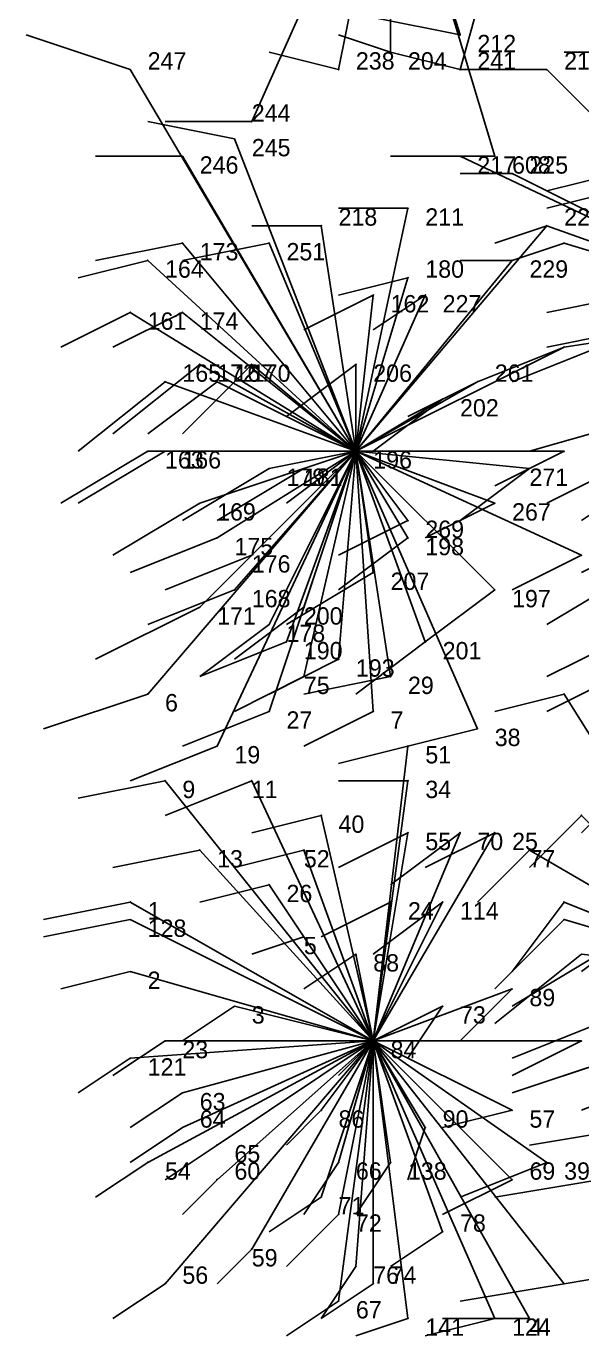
# Model space of a CAD drawing. Extents: x 13.668 to 13.876, y -34.05 to -33.931.
# Drawn here: x 13.668 to 13.7, y -34.047 to -33.9715 of the extents above; entities that cross this region are included whole.
import ezdxf

# ---------------------------------------------------------------- set-up
doc = ezdxf.new("R2010")
doc.units = 0
for name, color, linetype in [('Facilities', 3, 'CONTINUOUS'), ('Facilities_lines', 3, 'CONTINUOUS'), ('Normals', 1, 'CONTINUOUS'), ('Source_points', 5, 'CONTINUOUS'), ('Text', 3, 'CONTINUOUS')]:
    doc.layers.add(name, color=color, linetype=linetype)

msp = doc.modelspace()

# ---------------------------------------------------------------- linework, layer by layer
at = {"layer": 'Facilities', "color": 3}
for p in [(13.687, -33.996, -1.219), (13.688, -34.03, -1.22)]:
    msp.add_point(p, dxfattribs=at)
at = {"layer": 'Facilities_lines', "color": 3}
for p, q in [((13.702, -33.942, -1.219), (13.693, -33.974, -1.22)), ((13.689, -33.959, -1.219), (13.681, -33.977, -1.219)), ((13.689, -33.959, -1.219), (13.686, -33.974, -1.219)), ((13.689, -33.959, -1.219), (13.689, -33.973, -1.218)), ((13.689, -33.959, -1.219), (13.693, -33.972, -1.218)), ((13.689, -33.959, -1.219), (13.695, -33.979, -1.217)), ((13.687, -33.996, -1.219), (13.674, -33.974, -1.218)), ((13.712, -33.988, -1.218), (13.698, -33.974, -1.219)), ((13.687, -33.996, -1.219), (13.68, -33.978, -1.219)), ((13.687, -33.996, -1.219), (13.677, -33.979, -1.219)), ((13.712, -33.988, -1.218), (13.693, -33.979, -1.219)), ((13.712, -33.988, -1.218), (13.696, -33.98, -1.219)), ((13.687, -33.996, -1.219), (13.69, -33.982, -1.218)), ((13.687, -33.996, -1.219), (13.685, -33.983, -1.219)), ((13.687, -33.996, -1.219), (13.698, -33.983, -1.218)), ((13.712, -33.988, -1.218), (13.698, -33.983, -1.219)), ((13.687, -33.996, -1.219), (13.677, -33.984, -1.22)), ((13.687, -33.996, -1.219), (13.682, -33.984, -1.219)), ((13.712, -33.988, -1.218), (13.699, -33.984, -1.219)), ((13.687, -33.996, -1.219), (13.675, -33.985, -1.22)), ((13.687, -33.996, -1.219), (13.696, -33.985, -1.218)), ((13.687, -33.996, -1.219), (13.69, -33.986, -1.22)), ((13.687, -33.996, -1.219), (13.688, -33.987, -1.219)), ((13.687, -33.996, -1.219), (13.691, -33.987, -1.218)), ((13.687, -33.996, -1.219), (13.674, -33.988, -1.219)), ((13.687, -33.996, -1.219), (13.677, -33.988, -1.22)), ((13.712, -33.988, -1.218), (13.699, -33.99, -1.219)), ((13.687, -33.996, -1.219), (13.699, -33.99, -1.218)), ((13.687, -33.996, -1.219), (13.678, -33.991, -1.22)), ((13.687, -33.996, -1.219), (13.681, -33.991, -1.219)), ((13.687, -33.996, -1.219), (13.687, -33.991, -1.218)), ((13.687, -33.996, -1.219), (13.676, -33.992, -1.22)), ((13.687, -33.996, -1.219), (13.679, -33.992, -1.219)), ((13.687, -33.996, -1.219), (13.694, -33.992, -1.218)), ((13.687, -33.996, -1.219), (13.692, -33.993, -1.219)), ((13.687, -33.996, -1.219), (13.675, -34.01, -1.22)), ((13.687, -33.996, -1.219), (13.675, -33.996, -1.219)), ((13.687, -33.996, -1.219), (13.676, -33.996, -1.22)), ((13.687, -33.996, -1.219), (13.678, -33.999, -1.22)), ((13.687, -33.996, -1.219), (13.678, -34.005, -1.22)), ((13.687, -33.996, -1.219), (13.679, -34.013, -1.221)), ((13.687, -33.996, -1.219), (13.679, -34.001, -1.219)), ((13.687, -33.996, -1.219), (13.68, -34.004, -1.22)), ((13.687, -33.996, -1.219), (13.681, -34.002, -1.221)), ((13.687, -33.996, -1.219), (13.682, -34.011, -1.22)), ((13.687, -33.996, -1.219), (13.682, -34.006, -1.219)), ((13.687, -33.996, -1.219), (13.682, -33.997, -1.219)), ((13.687, -33.996, -1.219), (13.683, -34.007, -1.22)), ((13.687, -33.996, -1.219), (13.684, -34.009, -1.22)), ((13.687, -33.996, -1.219), (13.684, -33.997, -1.219)), ((13.687, -33.996, -1.219), (13.684, -34.005, -1.219)), ((13.687, -33.996, -1.219), (13.686, -34.008, -1.22)), ((13.687, -33.996, -1.219), (13.694, -34.012, -1.219)), ((13.687, -33.996, -1.219), (13.688, -34.011, -1.218)), ((13.687, -33.996, -1.219), (13.689, -34.009, -1.22)), ((13.687, -33.996, -1.219), (13.695, -34.004, -1.219)), ((13.687, -33.996, -1.219), (13.69, -34.001, -1.221)), ((13.687, -33.996, -1.219), (13.691, -34.007, -1.219)), ((13.687, -33.996, -1.219), (13.688, -34.003, -1.219)), ((13.687, -33.996, -1.219), (13.695, -33.999, -1.219)), ((13.687, -33.996, -1.219), (13.7, -34.002, -1.219)), ((13.687, -33.996, -1.219), (13.69, -34, -1.219)), ((13.687, -33.996, -1.219), (13.699, -33.996, -1.219)), ((13.687, -33.996, -1.219), (13.697, -33.997, -1.219)), ((13.709, -34.026, -1.219), (13.699, -34.01, -1.219)), ((13.688, -34.03, -1.22), (13.69, -34.013, -1.22)), ((13.688, -34.03, -1.22), (13.676, -34.015, -1.22)), ((13.688, -34.03, -1.22), (13.681, -34.015, -1.219)), ((13.688, -34.03, -1.22), (13.69, -34.015, -1.219)), ((13.688, -34.03, -1.22), (13.685, -34.017, -1.22)), ((13.709, -34.026, -1.219), (13.7, -34.017, -1.219)), ((13.688, -34.03, -1.22), (13.695, -34.018, -1.22)), ((13.688, -34.03, -1.22), (13.69, -34.018, -1.219)), ((13.688, -34.03, -1.22), (13.693, -34.018, -1.22)), ((13.688, -34.03, -1.22), (13.678, -34.019, -1.221)), ((13.688, -34.03, -1.22), (13.684, -34.019, -1.219)), ((13.709, -34.026, -1.219), (13.697, -34.019, -1.22)), ((13.688, -34.03, -1.22), (13.682, -34.021, -1.219)), ((13.688, -34.03, -1.22), (13.674, -34.022, -1.221)), ((13.688, -34.03, -1.22), (13.689, -34.022, -1.22)), ((13.688, -34.03, -1.22), (13.692, -34.022, -1.219)), ((13.709, -34.026, -1.219), (13.699, -34.022, -1.22)), ((13.688, -34.03, -1.22), (13.674, -34.023, -1.221)), ((13.709, -34.026, -1.219), (13.699, -34.023, -1.22)), ((13.688, -34.03, -1.22), (13.684, -34.024, -1.22)), ((13.688, -34.03, -1.22), (13.687, -34.025, -1.219)), ((13.709, -34.026, -1.219), (13.7, -34.025, -1.22)), ((13.688, -34.03, -1.22), (13.674, -34.026, -1.221)), ((13.688, -34.03, -1.22), (13.696, -34.027, -1.219)), ((13.688, -34.03, -1.22), (13.68, -34.028, -1.22)), ((13.688, -34.03, -1.22), (13.692, -34.028, -1.219)), ((13.688, -34.03, -1.22), (13.674, -34.031, -1.22)), ((13.688, -34.03, -1.22), (13.675, -34.037, -1.22)), ((13.688, -34.03, -1.22), (13.676, -34.03, -1.22)), ((13.688, -34.03, -1.22), (13.676, -34.044, -1.22)), ((13.688, -34.03, -1.22), (13.677, -34.033, -1.221)), ((13.688, -34.03, -1.22), (13.677, -34.035, -1.22)), ((13.688, -34.03, -1.22), (13.679, -34.038, -1.22)), ((13.688, -34.03, -1.22), (13.679, -34.036, -1.219)), ((13.688, -34.03, -1.22), (13.681, -34.042, -1.22)), ((13.688, -34.03, -1.22), (13.685, -34.039, -1.22)), ((13.688, -34.03, -1.22), (13.685, -34.034, -1.219)), ((13.688, -34.03, -1.22), (13.686, -34.037, -1.221)), ((13.688, -34.03, -1.22), (13.686, -34.045, -1.22)), ((13.688, -34.03, -1.22), (13.686, -34.04, -1.221)), ((13.688, -34.03, -1.22), (13.687, -34.043, -1.221)), ((13.688, -34.03, -1.22), (13.697, -34.046, -1.22)), ((13.688, -34.03, -1.22), (13.698, -34.037, -1.22)), ((13.688, -34.03, -1.22), (13.696, -34.034, -1.22)), ((13.688, -34.03, -1.22), (13.696, -34.038, -1.221)), ((13.688, -34.03, -1.22), (13.688, -34.044, -1.22)), ((13.688, -34.03, -1.22), (13.692, -34.041, -1.22)), ((13.688, -34.03, -1.22), (13.691, -34.035, -1.22)), ((13.688, -34.03, -1.22), (13.7, -34.03, -1.22)), ((13.688, -34.03, -1.22), (13.695, -34.046, -1.22)), ((13.688, -34.03, -1.22), (13.689, -34.037, -1.22)), ((13.688, -34.03, -1.22), (13.699, -34.044, -1.22)), ((13.688, -34.03, -1.22), (13.69, -34.046, -1.221))]:
    msp.add_line(p, q, dxfattribs=at)
at = {"layer": 'Normals', "color": 1}
for p, q in [((13.693, -33.972, -1.218), (13.688, -33.971, -1.118)), ((13.674, -33.974, -1.218), (13.668, -33.972, -1.118)), ((13.689, -33.973, -1.218), (13.686, -33.972, -1.118)), ((13.686, -33.974, -1.219), (13.682, -33.973, -1.119)), ((13.693, -33.974, -1.22), (13.689, -33.973, -1.12)), ((13.702, -33.973, -1.218), (13.699, -33.973, -1.118)), ((13.698, -33.974, -1.219), (13.693, -33.974, -1.119)), ((13.68, -33.978, -1.219), (13.675, -33.977, -1.119)), ((13.681, -33.977, -1.219), (13.676, -33.977, -1.119)), ((13.677, -33.979, -1.219), (13.672, -33.979, -1.119)), ((13.693, -33.979, -1.219), (13.689, -33.979, -1.119)), ((13.695, -33.979, -1.217), (13.692, -33.979, -1.117)), ((13.696, -33.98, -1.219), (13.693, -33.98, -1.119)), ((13.702, -33.98, -1.22), (13.698, -33.981, -1.12)), ((13.702, -33.981, -1.218), (13.698, -33.982, -1.118)), ((13.69, -33.982, -1.218), (13.686, -33.982, -1.118)), ((13.685, -33.983, -1.219), (13.681, -33.983, -1.119)), ((13.698, -33.983, -1.218), (13.695, -33.984, -1.118)), ((13.698, -33.983, -1.219), (13.695, -33.984, -1.119)), ((13.677, -33.984, -1.22), (13.672, -33.985, -1.12)), ((13.682, -33.984, -1.219), (13.677, -33.985, -1.119)), ((13.699, -33.984, -1.219), (13.696, -33.985, -1.119)), ((13.675, -33.985, -1.22), (13.671, -33.986, -1.12)), ((13.696, -33.985, -1.218), (13.693, -33.985, -1.118)), ((13.69, -33.986, -1.22), (13.686, -33.987, -1.12)), ((13.688, -33.987, -1.219), (13.684, -33.989, -1.119)), ((13.691, -33.987, -1.218), (13.688, -33.989, -1.118)), ((13.703, -33.987, -1.218), (13.698, -33.988, -1.118)), ((13.674, -33.988, -1.219), (13.67, -33.99, -1.119)), ((13.677, -33.988, -1.22), (13.673, -33.99, -1.12)), ((13.703, -33.989, -1.219), (13.698, -33.99, -1.119)), ((13.699, -33.99, -1.218), (13.694, -33.992, -1.118)), ((13.699, -33.99, -1.219), (13.694, -33.992, -1.119)), ((13.701, -33.99, -1.218), (13.696, -33.992, -1.118)), ((13.678, -33.991, -1.22), (13.673, -33.995, -1.12)), ((13.681, -33.991, -1.219), (13.677, -33.995, -1.119)), ((13.687, -33.991, -1.218), (13.683, -33.994, -1.118)), ((13.676, -33.992, -1.22), (13.671, -33.996, -1.12)), ((13.679, -33.992, -1.219), (13.675, -33.995, -1.119)), ((13.694, -33.992, -1.218), (13.69, -33.994, -1.118)), ((13.692, -33.993, -1.219), (13.688, -33.996, -1.119)), ((13.704, -33.994, -1.218), (13.697, -33.996, -1.118)), ((13.675, -33.996, -1.219), (13.67, -33.999, -1.119)), ((13.676, -33.996, -1.22), (13.671, -33.999, -1.12)), ((13.687, -33.996, -1.219), (13.683, -33.999, -1.119)), ((13.699, -33.996, -1.219), (13.695, -33.998, -1.119)), ((13.704, -33.996, -1.22), (13.698, -33.999, -1.12)), ((13.706, -33.996, -1.219), (13.7, -34, -1.119)), ((13.682, -33.997, -1.219), (13.677, -34, -1.119)), ((13.684, -33.997, -1.219), (13.679, -34, -1.119)), ((13.697, -33.997, -1.219), (13.693, -34, -1.119)), ((13.678, -33.999, -1.22), (13.673, -34.002, -1.12)), ((13.695, -33.999, -1.219), (13.691, -34.001, -1.119)), ((13.69, -34, -1.219), (13.686, -34.002, -1.119)), ((13.706, -34, -1.219), (13.7, -34.003, -1.119)), ((13.679, -34.001, -1.219), (13.674, -34.003, -1.119)), ((13.69, -34.001, -1.221), (13.686, -34.004, -1.121)), ((13.681, -34.002, -1.221), (13.676, -34.004, -1.121)), ((13.7, -34.002, -1.219), (13.696, -34.004, -1.119)), ((13.688, -34.003, -1.219), (13.683, -34.006, -1.119)), ((13.703, -34.003, -1.218), (13.698, -34.006, -1.118)), ((13.68, -34.004, -1.22), (13.675, -34.006, -1.12)), ((13.695, -34.004, -1.219), (13.691, -34.007, -1.119)), ((13.678, -34.005, -1.22), (13.672, -34.008, -1.12)), ((13.684, -34.005, -1.219), (13.68, -34.008, -1.119)), ((13.682, -34.006, -1.219), (13.678, -34.009, -1.119)), ((13.704, -34.006, -1.218), (13.698, -34.009, -1.118)), ((13.683, -34.007, -1.22), (13.678, -34.009, -1.12)), ((13.691, -34.007, -1.219), (13.687, -34.01, -1.119)), ((13.686, -34.008, -1.22), (13.682, -34.01, -1.12)), ((13.704, -34.008, -1.219), (13.698, -34.011, -1.119)), ((13.684, -34.009, -1.22), (13.68, -34.011, -1.12)), ((13.689, -34.009, -1.22), (13.684, -34.01, -1.12)), ((13.675, -34.01, -1.22), (13.669, -34.012, -1.12)), ((13.699, -34.01, -1.219), (13.695, -34.011, -1.119)), ((13.682, -34.011, -1.22), (13.677, -34.013, -1.12)), ((13.688, -34.011, -1.218), (13.684, -34.013, -1.118)), ((13.694, -34.012, -1.219), (13.69, -34.013, -1.119)), ((13.679, -34.013, -1.221), (13.674, -34.015, -1.121)), ((13.69, -34.013, -1.22), (13.686, -34.014, -1.12)), ((13.676, -34.015, -1.22), (13.671, -34.016, -1.12)), ((13.681, -34.015, -1.219), (13.676, -34.017, -1.119)), ((13.69, -34.015, -1.219), (13.686, -34.015, -1.119)), ((13.703, -34.015, -1.219), (13.7, -34.018, -1.119)), ((13.685, -34.017, -1.22), (13.681, -34.018, -1.12)), ((13.7, -34.017, -1.219), (13.697, -34.02, -1.119)), ((13.69, -34.018, -1.219), (13.686, -34.02, -1.119)), ((13.693, -34.018, -1.22), (13.689, -34.021, -1.12)), ((13.695, -34.018, -1.22), (13.691, -34.02, -1.12)), ((13.678, -34.019, -1.221), (13.673, -34.02, -1.121)), ((13.684, -34.019, -1.219), (13.68, -34.02, -1.119)), ((13.697, -34.019, -1.22), (13.694, -34.022, -1.12)), ((13.682, -34.021, -1.219), (13.678, -34.022, -1.119)), ((13.674, -34.022, -1.221), (13.669, -34.023, -1.121)), ((13.689, -34.022, -1.22), (13.685, -34.024, -1.12)), ((13.692, -34.022, -1.219), (13.688, -34.025, -1.119)), ((13.699, -34.022, -1.22), (13.696, -34.026, -1.12)), ((13.674, -34.023, -1.221), (13.669, -34.024, -1.121)), ((13.699, -34.023, -1.22), (13.695, -34.027, -1.12)), ((13.704, -34.023, -1.219), (13.7, -34.026, -1.119)), ((13.684, -34.024, -1.22), (13.681, -34.025, -1.12)), ((13.687, -34.025, -1.219), (13.684, -34.027, -1.119)), ((13.7, -34.025, -1.22), (13.695, -34.029, -1.12)), ((13.701, -34.025, -1.218), (13.696, -34.028, -1.118)), ((13.674, -34.026, -1.221), (13.67, -34.027, -1.121)), ((13.696, -34.027, -1.219), (13.693, -34.03, -1.119)), ((13.68, -34.028, -1.22), (13.677, -34.03, -1.12)), ((13.692, -34.028, -1.219), (13.69, -34.031, -1.119)), ((13.701, -34.029, -1.22), (13.696, -34.031, -1.12)), ((13.676, -34.03, -1.22), (13.673, -34.032, -1.12)), ((13.688, -34.03, -1.22), (13.686, -34.032, -1.12)), ((13.7, -34.03, -1.22), (13.696, -34.032, -1.12)), ((13.705, -34.03, -1.219), (13.699, -34.032, -1.119)), ((13.674, -34.031, -1.22), (13.671, -34.033, -1.12)), ((13.702, -34.031, -1.22), (13.696, -34.033, -1.12)), ((13.705, -34.032, -1.22), (13.7, -34.034, -1.12)), ((13.677, -34.033, -1.221), (13.674, -34.035, -1.121)), ((13.685, -34.034, -1.219), (13.683, -34.036, -1.119)), ((13.696, -34.034, -1.22), (13.692, -34.035, -1.12)), ((13.677, -34.035, -1.22), (13.674, -34.037, -1.12)), ((13.691, -34.035, -1.22), (13.69, -34.038, -1.12)), ((13.703, -34.035, -1.22), (13.697, -34.036, -1.12)), ((13.679, -34.036, -1.219), (13.676, -34.038, -1.119)), ((13.675, -34.037, -1.22), (13.672, -34.039, -1.12)), ((13.686, -34.037, -1.221), (13.684, -34.04, -1.121)), ((13.689, -34.037, -1.22), (13.687, -34.04, -1.12)), ((13.698, -34.037, -1.22), (13.693, -34.039, -1.12)), ((13.679, -34.038, -1.22), (13.677, -34.04, -1.12)), ((13.696, -34.038, -1.221), (13.692, -34.04, -1.121)), ((13.701, -34.038, -1.219), (13.695, -34.039, -1.119)), ((13.685, -34.039, -1.22), (13.682, -34.041, -1.12)), ((13.686, -34.04, -1.221), (13.683, -34.043, -1.121)), ((13.692, -34.041, -1.22), (13.689, -34.043, -1.12)), ((13.681, -34.042, -1.22), (13.679, -34.044, -1.12)), ((13.687, -34.043, -1.221), (13.685, -34.046, -1.121)), ((13.705, -34.043, -1.219), (13.699, -34.044, -1.119)), ((13.676, -34.044, -1.22), (13.673, -34.046, -1.12)), ((13.688, -34.044, -1.22), (13.685, -34.046, -1.12)), ((13.699, -34.044, -1.22), (13.693, -34.045, -1.12)), ((13.686, -34.045, -1.22), (13.683, -34.047, -1.12)), ((13.69, -34.046, -1.221), (13.687, -34.047, -1.121)), ((13.695, -34.046, -1.22), (13.691, -34.047, -1.12)), ((13.697, -34.046, -1.22), (13.692, -34.046, -1.12))]:
    msp.add_line(p, q, dxfattribs=at)
at = {"layer": 'Source_points', "color": 5}
for p in [(13.693, -33.972, -1.218), (13.689, -33.973, -1.218), (13.674, -33.974, -1.218), (13.686, -33.974, -1.219), (13.693, -33.974, -1.22), (13.698, -33.974, -1.219), (13.681, -33.977, -1.219), (13.68, -33.978, -1.219), (13.677, -33.979, -1.219), (13.693, -33.979, -1.219), (13.695, -33.979, -1.217), (13.696, -33.98, -1.219), (13.69, -33.982, -1.218), (13.685, -33.983, -1.219), (13.698, -33.983, -1.218), (13.698, -33.983, -1.219), (13.677, -33.984, -1.22), (13.682, -33.984, -1.219), (13.699, -33.984, -1.219), (13.675, -33.985, -1.22), (13.696, -33.985, -1.218), (13.69, -33.986, -1.22), (13.688, -33.987, -1.219), (13.691, -33.987, -1.218), (13.674, -33.988, -1.219), (13.677, -33.988, -1.22), (13.699, -33.99, -1.218), (13.699, -33.99, -1.219), (13.678, -33.991, -1.22), (13.681, -33.991, -1.219), (13.687, -33.991, -1.218), (13.676, -33.992, -1.22), (13.679, -33.992, -1.219), (13.694, -33.992, -1.218), (13.692, -33.993, -1.219), (13.675, -33.996, -1.219), (13.676, -33.996, -1.22), (13.699, -33.996, -1.219), (13.682, -33.997, -1.219), (13.684, -33.997, -1.219), (13.697, -33.997, -1.219), (13.678, -33.999, -1.22), (13.695, -33.999, -1.219), (13.69, -34, -1.219), (13.679, -34.001, -1.219), (13.69, -34.001, -1.221), (13.681, -34.002, -1.221), (13.7, -34.002, -1.219), (13.688, -34.003, -1.219), (13.68, -34.004, -1.22), (13.695, -34.004, -1.219), (13.678, -34.005, -1.22), (13.684, -34.005, -1.219), (13.682, -34.006, -1.219), (13.683, -34.007, -1.22), (13.691, -34.007, -1.219), (13.686, -34.008, -1.22), (13.684, -34.009, -1.22), (13.689, -34.009, -1.22), (13.675, -34.01, -1.22), (13.699, -34.01, -1.219), (13.682, -34.011, -1.22), (13.688, -34.011, -1.218), (13.694, -34.012, -1.219), (13.679, -34.013, -1.221), (13.69, -34.013, -1.22), (13.676, -34.015, -1.22), (13.681, -34.015, -1.219), (13.69, -34.015, -1.219), (13.685, -34.017, -1.22), (13.7, -34.017, -1.219), (13.69, -34.018, -1.219), (13.693, -34.018, -1.22), (13.695, -34.018, -1.22), (13.678, -34.019, -1.221), (13.684, -34.019, -1.219), (13.697, -34.019, -1.22), (13.682, -34.021, -1.219), (13.674, -34.022, -1.221), (13.689, -34.022, -1.22), (13.692, -34.022, -1.219), (13.699, -34.022, -1.22), (13.674, -34.023, -1.221), (13.699, -34.023, -1.22), (13.684, -34.024, -1.22), (13.687, -34.025, -1.219), (13.7, -34.025, -1.22), (13.674, -34.026, -1.221), (13.696, -34.027, -1.219), (13.68, -34.028, -1.22), (13.692, -34.028, -1.219), (13.676, -34.03, -1.22), (13.7, -34.03, -1.22), (13.674, -34.031, -1.22), (13.677, -34.033, -1.221), (13.685, -34.034, -1.219), (13.696, -34.034, -1.22), (13.677, -34.035, -1.22), (13.691, -34.035, -1.22), (13.679, -34.036, -1.219), (13.675, -34.037, -1.22), (13.686, -34.037, -1.221), (13.689, -34.037, -1.22), (13.698, -34.037, -1.22), (13.679, -34.038, -1.22), (13.696, -34.038, -1.221), (13.685, -34.039, -1.22), (13.686, -34.04, -1.221), (13.692, -34.041, -1.22), (13.681, -34.042, -1.22), (13.687, -34.043, -1.221), (13.676, -34.044, -1.22), (13.688, -34.044, -1.22), (13.699, -34.044, -1.22), (13.686, -34.045, -1.22), (13.69, -34.046, -1.221), (13.695, -34.046, -1.22), (13.697, -34.046, -1.22)]:
    msp.add_point(p, dxfattribs=at)

# ---------------------------------------------------------------- texts
at = {"layer": 'Text', "color": 3}
for s, p in [('212', (13.694, -33.973, -1.218)), ('247', (13.675, -33.974, -1.218)), ('238', (13.687, -33.974, -1.219)), ('204', (13.69, -33.974, -1.218)), ('241', (13.694, -33.974, -1.22)), ('216', (13.699, -33.974, -1.219)), ('244', (13.681, -33.977, -1.219)), ('245', (13.681, -33.979, -1.219)), ('246', (13.678, -33.98, -1.219)), ('217', (13.694, -33.98, -1.219)), ('608', (13.696, -33.98, -1.217)), ('225', (13.697, -33.98, -1.219)), ('218', (13.686, -33.983, -1.219)), ('211', (13.691, -33.983, -1.218)), ('226', (13.699, -33.983, -1.218)), ('228', (13.699, -33.983, -1.219)), ('173', (13.678, -33.985, -1.22)), ('251', (13.683, -33.985, -1.219)), ('164', (13.676, -33.986, -1.22)), ('180', (13.691, -33.986, -1.22)), ('229', (13.697, -33.986, -1.218)), ('162', (13.689, -33.988, -1.219)), ('227', (13.692, -33.988, -1.218)), ('161', (13.675, -33.989, -1.219)), ('174', (13.678, -33.989, -1.22)), ('165', (13.677, -33.992, -1.22)), ('172', (13.679, -33.992, -1.22)), ('167', (13.68, -33.992, -1.219)), ('170', (13.681, -33.992, -1.219)), ('206', (13.688, -33.992, -1.218)), ('261', (13.695, -33.992, -1.218)), ('202', (13.693, -33.994, -1.219)), ('163', (13.676, -33.997, -1.219)), ('166', (13.677, -33.997, -1.22)), ('196', (13.688, -33.997, -1.219)), ('179', (13.683, -33.998, -1.219)), ('181', (13.684, -33.998, -1.219)), ('271', (13.697, -33.998, -1.219)), ('169', (13.679, -34, -1.22)), ('267', (13.696, -34, -1.219)), ('269', (13.691, -34.001, -1.219)), ('175', (13.68, -34.002, -1.219)), ('198', (13.691, -34.002, -1.221)), ('176', (13.681, -34.003, -1.221)), ('207', (13.689, -34.004, -1.219)), ('168', (13.681, -34.005, -1.22)), ('197', (13.696, -34.005, -1.219)), ('171', (13.679, -34.006, -1.22)), ('200', (13.684, -34.006, -1.219)), ('178', (13.683, -34.007, -1.219)), ('190', (13.684, -34.008, -1.22)), ('201', (13.692, -34.008, -1.219)), ('193', (13.687, -34.009, -1.22)), ('75', (13.684, -34.01, -1.22)), ('29', (13.69, -34.01, -1.22)), ('6', (13.676, -34.011, -1.22)), ('27', (13.683, -34.012, -1.22)), ('7', (13.689, -34.012, -1.218)), ('38', (13.695, -34.013, -1.219)), ('19', (13.68, -34.014, -1.221)), ('51', (13.691, -34.014, -1.22)), ('9', (13.677, -34.016, -1.22)), ('11', (13.681, -34.016, -1.219)), ('34', (13.691, -34.016, -1.219)), ('40', (13.686, -34.018, -1.22)), ('55', (13.691, -34.019, -1.219)), ('70', (13.694, -34.019, -1.22)), ('25', (13.696, -34.019, -1.22)), ('13', (13.679, -34.02, -1.221)), ('52', (13.684, -34.02, -1.219)), ('77', (13.697, -34.02, -1.22)), ('26', (13.683, -34.022, -1.219)), ('1', (13.675, -34.023, -1.221)), ('24', (13.69, -34.023, -1.22)), ('114', (13.693, -34.023, -1.219)), ('128', (13.675, -34.024, -1.221)), ('5', (13.684, -34.025, -1.22)), ('88', (13.688, -34.026, -1.219)), ('2', (13.675, -34.027, -1.221)), ('89', (13.697, -34.028, -1.219)), ('3', (13.681, -34.029, -1.22)), ('73', (13.693, -34.029, -1.219)), ('23', (13.677, -34.031, -1.22)), ('84', (13.689, -34.031, -1.22)), ('121', (13.675, -34.032, -1.22)), ('63', (13.678, -34.034, -1.221)), ('64', (13.678, -34.035, -1.22)), ('86', (13.686, -34.035, -1.219)), ('90', (13.692, -34.035, -1.22)), ('57', (13.697, -34.035, -1.22)), ('65', (13.68, -34.037, -1.219)), ('54', (13.676, -34.038, -1.22)), ('60', (13.68, -34.038, -1.22)), ('66', (13.687, -34.038, -1.221)), ('138', (13.69, -34.038, -1.22)), ('69', (13.697, -34.038, -1.221)), ('39', (13.699, -34.038, -1.22)), ('71', (13.686, -34.04, -1.22)), ('72', (13.687, -34.041, -1.221)), ('78', (13.693, -34.041, -1.22)), ('59', (13.681, -34.043, -1.22)), ('56', (13.677, -34.044, -1.22)), ('76', (13.688, -34.044, -1.221)), ('74', (13.689, -34.044, -1.22)), ('67', (13.687, -34.046, -1.22)), ('141', (13.691, -34.047, -1.221)), ('124', (13.696, -34.047, -1.22)), ('4', (13.697, -34.047, -1.22))]:
    msp.add_text(s, height=0.001, dxfattribs=at).set_placement(p)

doc.saveas('drawing.dxf')
